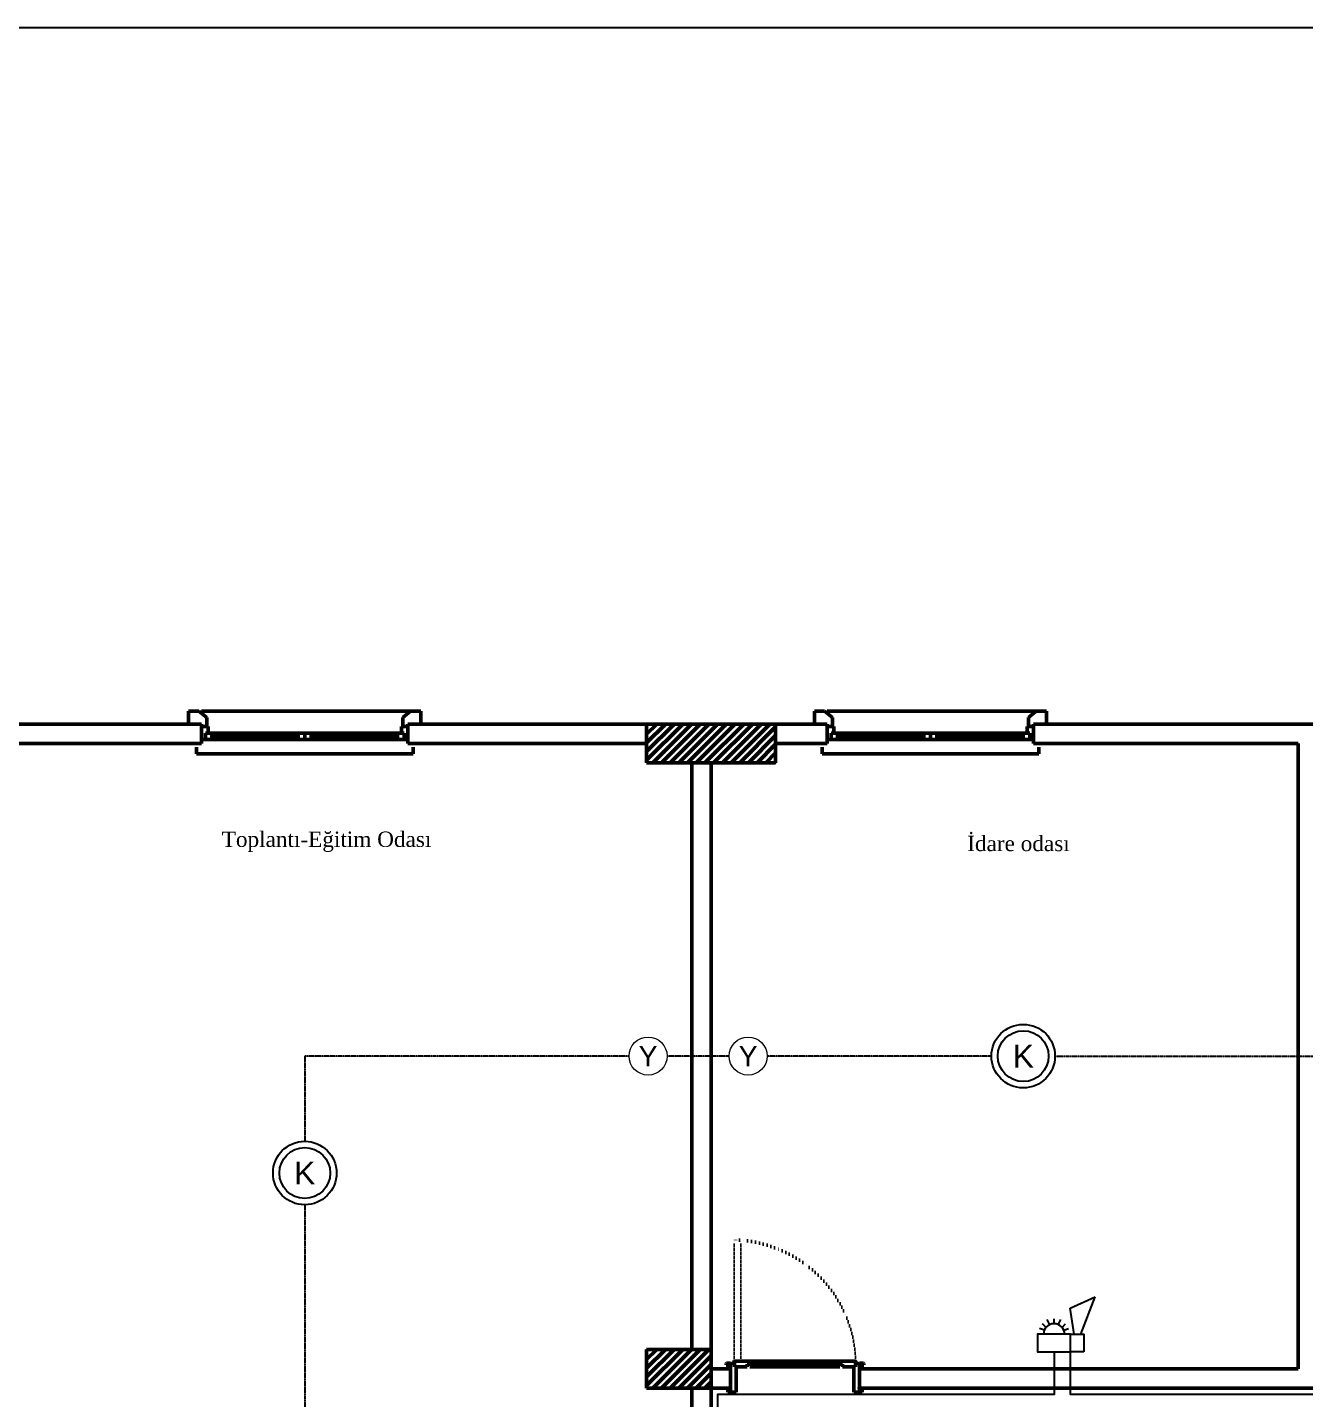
# Model space of a CAD drawing. Header units: millimetres. Extents: x 2046 to 14753, y 2361 to 29276.
# Drawn here: x 6721 to 7711, y 16113 to 17176 of the extents above; entities that cross this region are included whole.
import ezdxf
from ezdxf.enums import TextEntityAlignment as Align

# ---------------------------------------------------------------- set-up
doc = ezdxf.new("R2010")
doc.units = ezdxf.units.MM
doc.linetypes.add('ACAD_ISO07W100', pattern=[3, 0, -3])
doc.linetypes.add('CENTER', pattern=[1.625, 1.25, -0.125, 0.125, -0.125])
for name, color, linetype in [('2A-YANGIN ALARM HATTI', 5, 'Continuous'), ('2A-YANGIN ALGILAMA HATTI', 1, 'CENTER'), ('BLK-YANGIN', 3, 'Continuous'), ('BLK-YANGIN YAZI', 9, 'Continuous')]:
    doc.layers.add(name, color=color, linetype=linetype)
doc.layers.add('A.O. DUVAR', color=7, linetype='Continuous', lineweight=50)
doc.layers.add('yazi', color=251, linetype='Continuous', lineweight=25)
doc.styles.add('2A ELEKTRİK', font='swissl.ttf', dxfattribs={"height": 10})
doc.styles.add('A.O. MALZEME', font='times.ttf', dxfattribs={"height": 10})

# ---------------------------------------------------------------- blocks, each defined once
blk = doc.blocks.new('KD')
at = {"layer": 'BLK-YANGIN'}
for radius in [25, 20]:
    blk.add_circle((0, 0), radius, dxfattribs=at)
at = {"layer": 'BLK-YANGIN YAZI', "style": '2A ELEKTRİK'}
blk.add_text('K', height=18, dxfattribs=at).set_placement((0, 0), align=Align.MIDDLE_CENTER)
blk = doc.blocks.new('YB')
at = {"layer": 'BLK-YANGIN', "lineweight": 0}
blk.add_circle((-0.1, 0.1), 15, dxfattribs=at)
at = {"layer": 'BLK-YANGIN YAZI', "lineweight": 0, "style": '2A ELEKTRİK'}
blk.add_text('Y', height=16, dxfattribs=at).set_placement((-0.1, 0.1), align=Align.MIDDLE_CENTER)
blk = doc.blocks.new('FLK')
at = {"layer": 'BLK-YANGIN'}
for p, q in [((12.5, 33.9), (31.8, 42.6)), ((20.9, 13.6), (31.8, 42.6)), ((15.7, 13.6), (12.5, 33.9)), ((-6.2, 18.9), (-9, 21.8)), ((-3.3, 21), (-5.3, 25)), ((0, 21.7), (0, 25.7)), ((3.3, 21), (5.3, 25)), ((6.2, 18.9), (9, 21.8)), ((-7.5, 16.8), (-11.3, 18.1)), ((7.5, 16.8), (11.3, 18.1))]:
    blk.add_line(p, q, dxfattribs=at)
for points in [[(12.8, 0), (12.8, 13.6), (-12.8, 13.6), (-12.8, 0)], [(23.2, 0), (12.8, 0), (12.8, 13.6), (23.2, 13.6)]]:
    blk.add_lwpolyline(points, close=True, dxfattribs=at)
blk.add_arc((0, 13.6), 8.17, 0, 180, dxfattribs=at)

msp = doc.modelspace()

# ---------------------------------------------------------------- linework, layer by layer
at = {"layer": '2A-YANGIN ALARM HATTI'}
for points in [[(7516.952, 16149.047), (7516.952, 16115.858), (7256.152, 16115.858), (7256.152, 15989.655), (7256.152, 15984.655), (7061.21, 15984.655), (7061.21, 15989.655)], [(7901.162, 16149.047), (7901.162, 16120.858), (7901.162, 16115.858), (7529.798, 16115.858), (7529.798, 16149.047)]]:
    msp.add_lwpolyline(points, dxfattribs=at)
at = {"layer": '2A-YANGIN ALGILAMA HATTI'}
for points in [[(7187.524, 16378.358), (6936.152, 16378.358), (6936.152, 16312.307)], [(7265.082, 16378.358), (7217.074, 16378.358)], [(7468.445, 16378.358), (7294.632, 16378.358)], [(7517.695, 16378.358), (7730.175, 16378.358)], [(6936.152, 16263.057), (6936.152, 15961.619)]]:
    msp.add_lwpolyline(points, dxfattribs=at)
at = {"layer": 'A.O. DUVAR', "ltscale": 100}
for p, q in [((6854.137, 16645.858), (6846.152, 16645.858)), ((6846.152, 16645.858), (6846.152, 16635.858)), ((6854.137, 16645.858), (6846.152, 16645.858)), ((6846.152, 16645.858), (6846.152, 16635.858)), ((6860.152, 16641.06), (6854.137, 16645.858)), ((6860.152, 16641.06), (6854.137, 16645.858)), ((7012.152, 16641.06), (7018.167, 16645.858)), ((7012.152, 16641.06), (7018.167, 16645.858)), ((7018.167, 16645.858), (7026.152, 16645.858)), ((7018.167, 16645.858), (7026.152, 16645.858)), ((7026.152, 16645.858), (7026.152, 16635.858)), ((7026.152, 16645.858), (7026.152, 16635.858)), ((7339.137, 16645.858), (7331.152, 16645.858)), ((7331.152, 16645.858), (7331.152, 16635.858)), ((7339.137, 16645.858), (7331.152, 16645.858)), ((7331.152, 16645.858), (7331.152, 16635.858)), ((7345.152, 16641.06), (7339.137, 16645.858)), ((7345.152, 16641.06), (7339.137, 16645.858)), ((7497.152, 16641.06), (7503.167, 16645.858)), ((7497.152, 16641.06), (7503.167, 16645.858)), ((7503.167, 16645.858), (7511.152, 16645.858)), ((7503.167, 16645.858), (7511.152, 16645.858)), ((7511.152, 16645.858), (7511.152, 16635.858)), ((7511.152, 16645.858), (7511.152, 16635.858)), ((6846.152, 16635.858), (6856.152, 16635.858)), ((6846.152, 16635.858), (6856.152, 16635.858)), ((6856.152, 16635.858), (6856.152, 16633.858)), ((6856.152, 16635.858), (6856.152, 16633.858)), ((6856.152, 16633.858), (6860.152, 16633.858)), ((6856.152, 16633.858), (6860.152, 16633.858)), ((6860.152, 16633.858), (6860.152, 16641.06)), ((6860.152, 16633.858), (6860.152, 16641.06)), ((7012.152, 16633.858), (7012.152, 16641.06)), ((7012.152, 16633.858), (7012.152, 16641.06)), ((7016.152, 16633.858), (7012.152, 16633.858)), ((7016.152, 16633.858), (7012.152, 16633.858)), ((7026.152, 16635.858), (7016.152, 16635.858)), ((7016.152, 16635.858), (7016.152, 16633.858)), ((7026.152, 16635.858), (7016.152, 16635.858)), ((7016.152, 16635.858), (7016.152, 16633.858)), ((7331.152, 16635.858), (7341.152, 16635.858)), ((7331.152, 16635.858), (7341.152, 16635.858)), ((7341.152, 16635.858), (7341.152, 16633.858)), ((7341.152, 16635.858), (7341.152, 16633.858)), ((7341.152, 16633.858), (7345.152, 16633.858)), ((7341.152, 16633.858), (7345.152, 16633.858)), ((7345.152, 16633.858), (7345.152, 16641.06)), ((7345.152, 16633.858), (7345.152, 16641.06)), ((7497.152, 16633.858), (7497.152, 16641.06)), ((7497.152, 16633.858), (7497.152, 16641.06)), ((7501.152, 16633.858), (7497.152, 16633.858)), ((7501.152, 16633.858), (7497.152, 16633.858)), ((7511.152, 16635.858), (7501.152, 16635.858)), ((7501.152, 16635.858), (7501.152, 16633.858)), ((7511.152, 16635.858), (7501.152, 16635.858)), ((7501.152, 16635.858), (7501.152, 16633.858))]:
    msp.add_line(p, q, dxfattribs=at)
at = {"layer": 'A.O. DUVAR'}
for p, q in [((6856.137, 16645.858), (7018.167, 16645.858)), ((6856.137, 16645.858), (7018.167, 16645.858)), ((7341.137, 16645.858), (7503.167, 16645.858)), ((7341.137, 16645.858), (7503.167, 16645.858)), ((6671.152, 16635.858), (6856.152, 16635.858)), ((6856.152, 16635.858), (6856.152, 16620.858)), ((6861.152, 16633.858), (6856.152, 16633.858)), ((6856.152, 16633.858), (6856.152, 16623.858)), ((6861.152, 16633.858), (6856.152, 16633.858)), ((6856.152, 16633.858), (6856.152, 16623.858)), ((6861.152, 16628.858), (6861.152, 16633.858)), ((6861.152, 16628.858), (6861.152, 16633.858)), ((7011.152, 16633.858), (7016.152, 16633.858)), ((7011.152, 16628.858), (7011.152, 16633.858)), ((7011.152, 16633.858), (7016.152, 16633.858)), ((7011.152, 16628.858), (7011.152, 16633.858)), ((7016.152, 16635.858), (7201.152, 16635.858)), ((7016.152, 16620.858), (7016.152, 16635.858)), ((7016.152, 16633.858), (7016.152, 16623.858)), ((7016.152, 16633.858), (7016.152, 16623.858)), ((7201.152, 16635.858), (7301.152, 16635.858)), ((7201.152, 16605.858), (7201.152, 16635.858)), ((7201.152, 16635.858), (7201.152, 16620.858)), ((7301.152, 16635.858), (7301.152, 16605.858)), ((7301.152, 16620.858), (7301.152, 16635.858)), ((7301.152, 16635.858), (7341.152, 16635.858)), ((7341.152, 16635.858), (7341.152, 16620.858)), ((7346.152, 16633.858), (7341.152, 16633.858)), ((7341.152, 16633.858), (7341.152, 16623.858)), ((7346.152, 16633.858), (7341.152, 16633.858)), ((7341.152, 16633.858), (7341.152, 16623.858)), ((7346.152, 16628.858), (7346.152, 16633.858)), ((7346.152, 16628.858), (7346.152, 16633.858)), ((7496.152, 16633.858), (7501.152, 16633.858)), ((7496.152, 16628.858), (7496.152, 16633.858)), ((7496.152, 16633.858), (7501.152, 16633.858)), ((7496.152, 16628.858), (7496.152, 16633.858)), ((7501.152, 16620.858), (7501.152, 16635.858)), ((7501.152, 16635.858), (7751.152, 16635.858)), ((7501.152, 16633.858), (7501.152, 16623.858)), ((7501.152, 16633.858), (7501.152, 16623.858)), ((6856.152, 16620.858), (6671.152, 16620.858)), ((6856.152, 16623.858), (6859.152, 16623.858)), ((6856.152, 16623.858), (6859.152, 16623.858)), ((6859.152, 16623.858), (6859.152, 16628.858)), ((6859.152, 16628.858), (6861.152, 16628.858)), ((6864.152, 16628.858), (6859.152, 16628.858)), ((6859.152, 16628.858), (6859.152, 16623.858)), ((6859.152, 16623.858), (6859.152, 16628.858)), ((6859.152, 16628.858), (6861.152, 16628.858)), ((6864.152, 16628.858), (6859.152, 16628.858)), ((6859.152, 16628.858), (6859.152, 16623.858)), ((6859.152, 16623.858), (6864.152, 16623.858)), ((6859.152, 16623.858), (6864.152, 16623.858)), ((6931.152, 16628.858), (6864.152, 16628.858)), ((6864.152, 16623.858), (6864.152, 16628.858)), ((6931.152, 16628.858), (6864.152, 16628.858)), ((6864.152, 16623.858), (6864.152, 16628.858)), ((6864.152, 16627.358), (6931.152, 16627.358)), ((6864.152, 16627.358), (6931.152, 16627.358)), ((6864.152, 16626.358), (6931.152, 16626.358)), ((6864.152, 16626.358), (6931.152, 16626.358)), ((6864.152, 16625.358), (6931.152, 16625.358)), ((6864.152, 16625.358), (6931.152, 16625.358)), ((6864.152, 16623.858), (6931.152, 16623.858)), ((6864.152, 16623.858), (6931.152, 16623.858)), ((6936.152, 16628.858), (6931.152, 16628.858)), ((6931.152, 16628.858), (6931.152, 16623.858)), ((6936.152, 16628.858), (6931.152, 16628.858)), ((6931.152, 16628.858), (6931.152, 16623.858)), ((6931.152, 16623.858), (6936.152, 16623.858)), ((6931.152, 16623.858), (6936.152, 16623.858)), ((6936.152, 16623.858), (6936.152, 16628.858)), ((6936.152, 16623.858), (6936.152, 16628.858)), ((6936.152, 16628.858), (6941.152, 16628.858)), ((6936.152, 16623.858), (6936.152, 16628.858)), ((6936.152, 16623.858), (6936.152, 16628.858)), ((6936.152, 16628.858), (6941.152, 16628.858)), ((6941.152, 16623.858), (6936.152, 16623.858)), ((6941.152, 16623.858), (6936.152, 16623.858)), ((6941.152, 16628.858), (6941.152, 16623.858)), ((6941.152, 16628.858), (7008.152, 16628.858)), ((6941.152, 16628.858), (6941.152, 16623.858)), ((6941.152, 16628.858), (7008.152, 16628.858)), ((7008.152, 16627.358), (6941.152, 16627.358)), ((7008.152, 16627.358), (6941.152, 16627.358)), ((7008.152, 16626.358), (6941.152, 16626.358)), ((7008.152, 16626.358), (6941.152, 16626.358)), ((7008.152, 16625.358), (6941.152, 16625.358)), ((7008.152, 16625.358), (6941.152, 16625.358)), ((7008.152, 16623.858), (6941.152, 16623.858)), ((7008.152, 16623.858), (6941.152, 16623.858)), ((7008.152, 16623.858), (7008.152, 16628.858)), ((7008.152, 16628.858), (7013.152, 16628.858)), ((7008.152, 16623.858), (7008.152, 16628.858)), ((7008.152, 16628.858), (7013.152, 16628.858)), ((7013.152, 16623.858), (7008.152, 16623.858)), ((7013.152, 16623.858), (7008.152, 16623.858)), ((7013.152, 16628.858), (7011.152, 16628.858)), ((7013.152, 16628.858), (7011.152, 16628.858)), ((7013.152, 16623.858), (7013.152, 16628.858)), ((7013.152, 16628.858), (7013.152, 16623.858)), ((7013.152, 16623.858), (7013.152, 16628.858)), ((7013.152, 16628.858), (7013.152, 16623.858)), ((7016.152, 16623.858), (7013.152, 16623.858)), ((7016.152, 16623.858), (7013.152, 16623.858)), ((7201.152, 16620.858), (7016.152, 16620.858)), ((7341.152, 16620.858), (7301.152, 16620.858)), ((7341.152, 16623.858), (7344.152, 16623.858)), ((7341.152, 16623.858), (7344.152, 16623.858)), ((7344.152, 16623.858), (7344.152, 16628.858)), ((7344.152, 16628.858), (7346.152, 16628.858)), ((7349.152, 16628.858), (7344.152, 16628.858)), ((7344.152, 16628.858), (7344.152, 16623.858)), ((7344.152, 16623.858), (7344.152, 16628.858)), ((7344.152, 16628.858), (7346.152, 16628.858)), ((7349.152, 16628.858), (7344.152, 16628.858)), ((7344.152, 16628.858), (7344.152, 16623.858)), ((7344.152, 16623.858), (7349.152, 16623.858)), ((7344.152, 16623.858), (7349.152, 16623.858)), ((7416.152, 16628.858), (7349.152, 16628.858)), ((7349.152, 16623.858), (7349.152, 16628.858)), ((7416.152, 16628.858), (7349.152, 16628.858)), ((7349.152, 16623.858), (7349.152, 16628.858)), ((7349.152, 16627.358), (7416.152, 16627.358)), ((7349.152, 16627.358), (7416.152, 16627.358)), ((7349.152, 16626.358), (7416.152, 16626.358)), ((7349.152, 16626.358), (7416.152, 16626.358)), ((7349.152, 16625.358), (7416.152, 16625.358)), ((7349.152, 16625.358), (7416.152, 16625.358)), ((7349.152, 16623.858), (7416.152, 16623.858)), ((7349.152, 16623.858), (7416.152, 16623.858)), ((7421.152, 16628.858), (7416.152, 16628.858)), ((7416.152, 16628.858), (7416.152, 16623.858)), ((7421.152, 16628.858), (7416.152, 16628.858)), ((7416.152, 16628.858), (7416.152, 16623.858)), ((7416.152, 16623.858), (7421.152, 16623.858)), ((7416.152, 16623.858), (7421.152, 16623.858)), ((7421.152, 16623.858), (7421.152, 16628.858)), ((7421.152, 16623.858), (7421.152, 16628.858)), ((7421.152, 16628.858), (7426.152, 16628.858)), ((7421.152, 16623.858), (7421.152, 16628.858)), ((7421.152, 16623.858), (7421.152, 16628.858)), ((7421.152, 16628.858), (7426.152, 16628.858)), ((7426.152, 16623.858), (7421.152, 16623.858)), ((7426.152, 16623.858), (7421.152, 16623.858)), ((7426.152, 16628.858), (7426.152, 16623.858)), ((7426.152, 16628.858), (7493.152, 16628.858)), ((7426.152, 16628.858), (7426.152, 16623.858)), ((7426.152, 16628.858), (7493.152, 16628.858)), ((7493.152, 16627.358), (7426.152, 16627.358)), ((7493.152, 16627.358), (7426.152, 16627.358)), ((7493.152, 16626.358), (7426.152, 16626.358)), ((7493.152, 16626.358), (7426.152, 16626.358)), ((7493.152, 16625.358), (7426.152, 16625.358)), ((7493.152, 16625.358), (7426.152, 16625.358)), ((7493.152, 16623.858), (7426.152, 16623.858)), ((7493.152, 16623.858), (7426.152, 16623.858)), ((7493.152, 16623.858), (7493.152, 16628.858)), ((7493.152, 16628.858), (7498.152, 16628.858)), ((7493.152, 16623.858), (7493.152, 16628.858)), ((7493.152, 16628.858), (7498.152, 16628.858)), ((7498.152, 16623.858), (7493.152, 16623.858)), ((7498.152, 16623.858), (7493.152, 16623.858)), ((7498.152, 16628.858), (7496.152, 16628.858)), ((7498.152, 16628.858), (7496.152, 16628.858)), ((7498.152, 16623.858), (7498.152, 16628.858)), ((7498.152, 16628.858), (7498.152, 16623.858)), ((7498.152, 16623.858), (7498.152, 16628.858)), ((7498.152, 16628.858), (7498.152, 16623.858)), ((7501.152, 16623.858), (7498.152, 16623.858)), ((7501.152, 16623.858), (7498.152, 16623.858)), ((7706.152, 16620.858), (7501.152, 16620.858)), ((7706.152, 16135.858), (7706.152, 16620.858)), ((6852.152, 16617.858), (6852.152, 16612.858)), ((6852.152, 16617.858), (6852.152, 16612.858)), ((6852.152, 16612.858), (7020.152, 16612.858)), ((6852.152, 16612.858), (7020.152, 16612.858)), ((7020.152, 16612.858), (7020.152, 16617.858)), ((7020.152, 16612.858), (7020.152, 16617.858)), ((7337.152, 16617.858), (7337.152, 16612.858)), ((7337.152, 16617.858), (7337.152, 16612.858)), ((7337.152, 16612.858), (7505.152, 16612.858)), ((7337.152, 16612.858), (7505.152, 16612.858)), ((7505.152, 16612.858), (7505.152, 16617.858)), ((7505.152, 16612.858), (7505.152, 16617.858)), ((7301.152, 16605.858), (7201.152, 16605.858)), ((7236.152, 16605.858), (7251.152, 16605.858)), ((7236.152, 16150.858), (7236.152, 16605.858)), ((7251.152, 16605.858), (7251.152, 16150.858)), ((7201.152, 16120.858), (7201.152, 16150.858)), ((7201.152, 16150.858), (7251.152, 16150.858)), ((7251.152, 16150.858), (7236.152, 16150.858)), ((7251.152, 16150.858), (7251.152, 16120.858)), ((7269.1, 16141.788), (7268.6, 16140.922)), ((7363.153, 16141.788), (7269.1, 16141.788)), ((7363.653, 16140.922), (7363.153, 16141.788)), ((7251.152, 16135.858), (7266.152, 16135.858)), ((7251.152, 16120.858), (7251.152, 16135.858)), ((7262.675, 16139.86), (7263.175, 16140.36)), ((7262.675, 16138.91), (7262.675, 16139.86)), ((7266.675, 16138.91), (7262.675, 16138.91)), ((7263.175, 16140.36), (7266.175, 16140.36)), ((7266.152, 16138.86), (7264.152, 16138.86)), ((7264.152, 16138.86), (7264.152, 16135.86)), ((7264.152, 16135.86), (7266.152, 16135.86)), ((7267.1, 16138.86), (7266.152, 16138.86)), ((7266.152, 16138.86), (7266.152, 16135.86)), ((7266.152, 16135.86), (7266.152, 16120.86)), ((7266.152, 16135.858), (7266.152, 16120.858)), ((7266.175, 16140.36), (7266.675, 16139.86)), ((7266.675, 16139.86), (7266.675, 16138.91)), ((7267.6, 16140.36), (7267.1, 16139.86)), ((7267.1, 16139.86), (7267.1, 16138.86)), ((7269.152, 16140.36), (7267.6, 16140.36)), ((7268.6, 16140.922), (7268.6, 16140.422)), ((7268.6, 16140.422), (7269.225, 16140.422)), ((7269.152, 16137.36), (7269.152, 16140.36)), ((7270.652, 16137.36), (7269.152, 16137.36)), ((7269.225, 16137.421), (7269.225, 16140.422)), ((7269.225, 16137.421), (7272.153, 16137.422)), ((7270.652, 16117.86), (7270.652, 16137.36)), ((7272.153, 16137.422), (7279.152, 16137.422)), ((7279.152, 16139.422), (7352.968, 16139.422)), ((7279.152, 16137.426), (7279.152, 16139.422)), ((7281.152, 16137.422), (7350.968, 16137.422)), ((7352.968, 16137.422), (7352.968, 16139.422)), ((7352.968, 16137.422), (7362.968, 16137.422)), ((7361.652, 16117.86), (7361.652, 16137.36)), ((7361.652, 16137.36), (7363.152, 16137.36)), ((7363.653, 16140.422), (7362.968, 16140.421)), ((7362.968, 16140.421), (7362.968, 16137.422)), ((7363.152, 16137.36), (7363.152, 16140.36)), ((7363.152, 16140.36), (7364.63, 16140.36)), ((7363.653, 16140.422), (7363.653, 16140.922)), ((7364.63, 16140.36), (7365.13, 16139.86)), ((7365.13, 16139.86), (7365.13, 16138.86)), ((7365.13, 16138.86), (7366.152, 16138.86)), ((7366.13, 16140.36), (7365.63, 16139.86)), ((7365.63, 16139.86), (7365.63, 16138.91)), ((7365.63, 16138.91), (7369.63, 16138.91)), ((7369.13, 16140.36), (7366.13, 16140.36)), ((7366.152, 16138.86), (7366.152, 16135.86)), ((7366.152, 16138.86), (7368.152, 16138.86)), ((7366.152, 16135.86), (7366.152, 16120.86)), ((7368.152, 16135.86), (7366.152, 16135.86)), ((7366.152, 16120.86), (7366.152, 16135.86)), ((7366.152, 16135.86), (7706.152, 16135.858)), ((7368.152, 16138.86), (7368.152, 16135.86)), ((7369.63, 16139.86), (7369.13, 16140.36)), ((7369.63, 16138.91), (7369.63, 16139.86)), ((7251.152, 16120.858), (7201.152, 16120.858)), ((7236.152, 16100.858), (7236.152, 16120.858)), ((7236.152, 16120.858), (7251.152, 16120.858)), ((7251.152, 16120.858), (7251.152, 16100.858)), ((7266.152, 16120.858), (7251.152, 16120.858)), ((7264.152, 16117.86), (7264.152, 16120.86)), ((7264.152, 16120.86), (7266.152, 16120.86)), ((7266.152, 16120.86), (7266.152, 16117.86)), ((7368.152, 16120.86), (7366.152, 16120.86)), ((7366.152, 16120.86), (7366.152, 16117.86)), ((7741.152, 16120.858), (7366.152, 16120.86)), ((7368.152, 16117.86), (7368.152, 16120.86)), ((7266.152, 16117.86), (7264.152, 16117.86)), ((7266.152, 16117.86), (7270.652, 16117.86)), ((7366.152, 16117.86), (7361.652, 16117.86)), ((7366.152, 16117.86), (7368.152, 16117.86))]:
    msp.add_line(p, q, dxfattribs=at)
at = {"layer": 'A.O. DUVAR', "linetype": 'Continuous', "ltscale": 10}
for p, q in [((7201.152, 16634.724), (7202.286, 16635.858)), ((7201.152, 16627.989), (7209.021, 16635.858)), ((7201.152, 16621.254), (7215.757, 16635.858)), ((7201.152, 16614.519), (7222.492, 16635.858)), ((7201.152, 16607.784), (7229.227, 16635.858)), ((7202.68, 16632.885), (7202.68, 16632.885)), ((7205.962, 16605.858), (7235.962, 16635.858)), ((7209.416, 16632.885), (7209.416, 16632.885)), ((7212.697, 16605.858), (7242.697, 16635.858)), ((7216.151, 16632.885), (7216.151, 16632.885)), ((7219.433, 16605.858), (7249.433, 16635.858)), ((7222.886, 16632.885), (7222.886, 16632.885)), ((7226.168, 16605.858), (7256.168, 16635.858)), ((7229.621, 16632.885), (7229.621, 16632.885)), ((7232.903, 16605.858), (7262.903, 16635.858)), ((7236.356, 16632.885), (7236.356, 16632.885)), ((7239.638, 16605.858), (7269.638, 16635.858)), ((7243.092, 16632.885), (7243.092, 16632.885)), ((7246.373, 16605.858), (7276.373, 16635.858)), ((7249.827, 16632.885), (7249.827, 16632.885)), ((7253.109, 16605.858), (7283.109, 16635.858)), ((7256.562, 16632.885), (7256.562, 16632.885)), ((7259.844, 16605.858), (7289.844, 16635.858)), ((7263.297, 16632.885), (7263.297, 16632.885)), ((7266.579, 16605.858), (7296.579, 16635.858)), ((7270.032, 16632.885), (7270.032, 16632.885)), ((7273.314, 16605.858), (7301.152, 16633.697)), ((7276.768, 16632.885), (7276.768, 16632.885)), ((7283.503, 16632.885), (7283.503, 16632.885)), ((7290.238, 16632.885), (7290.238, 16632.885)), ((7296.973, 16632.885), (7296.973, 16632.885)), ((7202.68, 16626.15), (7202.68, 16626.15)), ((7206.048, 16629.517), (7206.048, 16629.517)), ((7206.048, 16622.782), (7206.048, 16622.782)), ((7209.416, 16626.15), (7209.416, 16626.15)), ((7212.783, 16629.517), (7212.783, 16629.517)), ((7212.783, 16622.782), (7212.783, 16622.782)), ((7216.151, 16626.15), (7216.151, 16626.15)), ((7219.518, 16629.517), (7219.518, 16629.517)), ((7219.518, 16622.782), (7219.518, 16622.782)), ((7222.886, 16626.15), (7222.886, 16626.15)), ((7226.254, 16629.517), (7226.254, 16629.517)), ((7226.254, 16622.782), (7226.254, 16622.782)), ((7229.621, 16626.15), (7229.621, 16626.15)), ((7232.989, 16629.517), (7232.989, 16629.517)), ((7232.989, 16622.782), (7232.989, 16622.782)), ((7236.356, 16626.15), (7236.356, 16626.15)), ((7239.724, 16629.517), (7239.724, 16629.517)), ((7239.724, 16622.782), (7239.724, 16622.782)), ((7243.092, 16626.15), (7243.092, 16626.15)), ((7246.459, 16629.517), (7246.459, 16629.517)), ((7246.459, 16622.782), (7246.459, 16622.782)), ((7249.827, 16626.15), (7249.827, 16626.15)), ((7253.194, 16629.517), (7253.194, 16629.517)), ((7253.194, 16622.782), (7253.194, 16622.782)), ((7256.562, 16626.15), (7256.562, 16626.15)), ((7259.93, 16629.517), (7259.93, 16629.517)), ((7259.93, 16622.782), (7259.93, 16622.782)), ((7263.297, 16626.15), (7263.297, 16626.15)), ((7266.665, 16629.517), (7266.665, 16629.517)), ((7266.665, 16622.782), (7266.665, 16622.782)), ((7270.032, 16626.15), (7270.032, 16626.15)), ((7273.4, 16629.517), (7273.4, 16629.517)), ((7273.4, 16622.782), (7273.4, 16622.782)), ((7276.768, 16626.15), (7276.768, 16626.15)), ((7280.049, 16605.858), (7301.152, 16626.961)), ((7280.135, 16629.517), (7280.135, 16629.517)), ((7280.135, 16622.782), (7280.135, 16622.782)), ((7283.503, 16626.15), (7283.503, 16626.15)), ((7286.785, 16605.858), (7301.152, 16620.226)), ((7286.87, 16629.517), (7286.87, 16629.517)), ((7286.87, 16622.782), (7286.87, 16622.782)), ((7290.238, 16626.15), (7290.238, 16626.15)), ((7293.606, 16629.517), (7293.606, 16629.517)), ((7293.606, 16622.782), (7293.606, 16622.782)), ((7296.973, 16626.15), (7296.973, 16626.15)), ((7300.341, 16629.517), (7300.341, 16629.517)), ((7300.341, 16622.782), (7300.341, 16622.782)), ((7202.68, 16619.415), (7202.68, 16619.415)), ((7202.68, 16612.679), (7202.68, 16612.679)), ((7206.048, 16616.047), (7206.048, 16616.047)), ((7209.416, 16619.415), (7209.416, 16619.415)), ((7209.416, 16612.679), (7209.416, 16612.679)), ((7212.783, 16616.047), (7212.783, 16616.047)), ((7216.151, 16619.415), (7216.151, 16619.415)), ((7216.151, 16612.679), (7216.151, 16612.679)), ((7219.518, 16616.047), (7219.518, 16616.047)), ((7222.886, 16619.415), (7222.886, 16619.415)), ((7222.886, 16612.679), (7222.886, 16612.679)), ((7226.254, 16616.047), (7226.254, 16616.047)), ((7229.621, 16619.415), (7229.621, 16619.415)), ((7229.621, 16612.679), (7229.621, 16612.679)), ((7232.989, 16616.047), (7232.989, 16616.047)), ((7236.356, 16619.415), (7236.356, 16619.415)), ((7236.356, 16612.679), (7236.356, 16612.679)), ((7239.724, 16616.047), (7239.724, 16616.047)), ((7243.092, 16619.415), (7243.092, 16619.415)), ((7243.092, 16612.679), (7243.092, 16612.679)), ((7246.459, 16616.047), (7246.459, 16616.047)), ((7249.827, 16619.415), (7249.827, 16619.415)), ((7249.827, 16612.679), (7249.827, 16612.679)), ((7253.194, 16616.047), (7253.194, 16616.047)), ((7256.562, 16619.415), (7256.562, 16619.415)), ((7256.562, 16612.679), (7256.562, 16612.679)), ((7259.93, 16616.047), (7259.93, 16616.047)), ((7263.297, 16619.415), (7263.297, 16619.415)), ((7263.297, 16612.679), (7263.297, 16612.679)), ((7266.665, 16616.047), (7266.665, 16616.047)), ((7270.032, 16619.415), (7270.032, 16619.415)), ((7270.032, 16612.679), (7270.032, 16612.679)), ((7273.4, 16616.047), (7273.4, 16616.047)), ((7276.768, 16619.415), (7276.768, 16619.415)), ((7276.768, 16612.679), (7276.768, 16612.679)), ((7280.135, 16616.047), (7280.135, 16616.047)), ((7283.503, 16619.415), (7283.503, 16619.415)), ((7283.503, 16612.679), (7283.503, 16612.679)), ((7286.87, 16616.047), (7286.87, 16616.047)), ((7290.238, 16619.415), (7290.238, 16619.415)), ((7290.238, 16612.679), (7290.238, 16612.679)), ((7293.52, 16605.858), (7301.152, 16613.491)), ((7293.606, 16616.047), (7293.606, 16616.047)), ((7296.973, 16619.415), (7296.973, 16619.415)), ((7296.973, 16612.679), (7296.973, 16612.679)), ((7300.341, 16616.047), (7300.341, 16616.047)), ((7202.68, 16605.944), (7202.68, 16605.944)), ((7206.048, 16609.312), (7206.048, 16609.312)), ((7209.416, 16605.944), (7209.416, 16605.944)), ((7212.783, 16609.312), (7212.783, 16609.312)), ((7216.151, 16605.944), (7216.151, 16605.944)), ((7219.518, 16609.312), (7219.518, 16609.312)), ((7222.886, 16605.944), (7222.886, 16605.944)), ((7226.254, 16609.312), (7226.254, 16609.312)), ((7229.621, 16605.944), (7229.621, 16605.944)), ((7232.989, 16609.312), (7232.989, 16609.312)), ((7236.356, 16605.944), (7236.356, 16605.944)), ((7239.724, 16609.312), (7239.724, 16609.312)), ((7243.092, 16605.944), (7243.092, 16605.944)), ((7246.459, 16609.312), (7246.459, 16609.312)), ((7249.827, 16605.944), (7249.827, 16605.944)), ((7253.194, 16609.312), (7253.194, 16609.312)), ((7256.562, 16605.944), (7256.562, 16605.944)), ((7259.93, 16609.312), (7259.93, 16609.312)), ((7263.297, 16605.944), (7263.297, 16605.944)), ((7266.665, 16609.312), (7266.665, 16609.312)), ((7270.032, 16605.944), (7270.032, 16605.944)), ((7273.4, 16609.312), (7273.4, 16609.312)), ((7276.768, 16605.944), (7276.768, 16605.944)), ((7280.135, 16609.312), (7280.135, 16609.312)), ((7283.503, 16605.944), (7283.503, 16605.944)), ((7286.87, 16609.312), (7286.87, 16609.312)), ((7290.238, 16605.944), (7290.238, 16605.944)), ((7293.606, 16609.312), (7293.606, 16609.312)), ((7296.973, 16605.944), (7296.973, 16605.944)), ((7300.255, 16605.858), (7301.152, 16606.756)), ((7300.341, 16609.312), (7300.341, 16609.312)), ((7201.152, 16149.791), (7202.22, 16150.858)), ((7201.152, 16143.055), (7208.955, 16150.858)), ((7201.152, 16136.32), (7215.69, 16150.858)), ((7201.152, 16129.585), (7222.426, 16150.858)), ((7201.152, 16122.85), (7229.161, 16150.858)), ((7202.68, 16147.951), (7202.68, 16147.951)), ((7205.896, 16120.858), (7235.896, 16150.858)), ((7206.048, 16144.584), (7206.048, 16144.584)), ((7209.416, 16147.951), (7209.416, 16147.951)), ((7212.631, 16120.858), (7242.631, 16150.858)), ((7212.783, 16144.584), (7212.783, 16144.584)), ((7216.151, 16147.951), (7216.151, 16147.951)), ((7219.366, 16120.858), (7249.366, 16150.858)), ((7219.518, 16144.584), (7219.518, 16144.584)), ((7222.886, 16147.951), (7222.886, 16147.951)), ((7226.102, 16120.858), (7251.152, 16145.909)), ((7226.254, 16144.584), (7226.254, 16144.584)), ((7229.621, 16147.951), (7229.621, 16147.951)), ((7232.989, 16144.584), (7232.989, 16144.584)), ((7236.356, 16147.951), (7236.356, 16147.951)), ((7239.724, 16144.584), (7239.724, 16144.584)), ((7243.092, 16147.951), (7243.092, 16147.951)), ((7246.459, 16144.584), (7246.459, 16144.584)), ((7249.827, 16147.951), (7249.827, 16147.951)), ((7202.68, 16141.216), (7202.68, 16141.216)), ((7202.68, 16134.481), (7202.68, 16134.481)), ((7206.048, 16137.848), (7206.048, 16137.848)), ((7206.048, 16131.113), (7206.048, 16131.113)), ((7209.416, 16141.216), (7209.416, 16141.216)), ((7209.416, 16134.481), (7209.416, 16134.481)), ((7212.783, 16137.848), (7212.783, 16137.848)), ((7212.783, 16131.113), (7212.783, 16131.113)), ((7216.151, 16141.216), (7216.151, 16141.216)), ((7216.151, 16134.481), (7216.151, 16134.481)), ((7219.518, 16137.848), (7219.518, 16137.848)), ((7219.518, 16131.113), (7219.518, 16131.113)), ((7222.886, 16141.216), (7222.886, 16141.216)), ((7222.886, 16134.481), (7222.886, 16134.481)), ((7226.254, 16137.848), (7226.254, 16137.848)), ((7226.254, 16131.113), (7226.254, 16131.113)), ((7229.621, 16141.216), (7229.621, 16141.216)), ((7229.621, 16134.481), (7229.621, 16134.481)), ((7232.837, 16120.858), (7251.152, 16139.174)), ((7232.989, 16137.848), (7232.989, 16137.848)), ((7232.989, 16131.113), (7232.989, 16131.113)), ((7236.356, 16141.216), (7236.356, 16141.216)), ((7236.356, 16134.481), (7236.356, 16134.481)), ((7239.572, 16120.858), (7251.152, 16132.439)), ((7239.724, 16137.848), (7239.724, 16137.848)), ((7239.724, 16131.113), (7239.724, 16131.113)), ((7243.092, 16141.216), (7243.092, 16141.216)), ((7243.092, 16134.481), (7243.092, 16134.481)), ((7246.459, 16137.848), (7246.459, 16137.848)), ((7246.459, 16131.113), (7246.459, 16131.113)), ((7249.827, 16141.216), (7249.827, 16141.216)), ((7249.827, 16134.481), (7249.827, 16134.481)), ((7202.68, 16127.746), (7202.68, 16127.746)), ((7202.68, 16121.01), (7202.68, 16121.01)), ((7206.048, 16124.378), (7206.048, 16124.378)), ((7209.416, 16127.746), (7209.416, 16127.746)), ((7209.416, 16121.01), (7209.416, 16121.01)), ((7212.783, 16124.378), (7212.783, 16124.378)), ((7216.151, 16127.746), (7216.151, 16127.746)), ((7216.151, 16121.01), (7216.151, 16121.01)), ((7219.518, 16124.378), (7219.518, 16124.378)), ((7222.886, 16127.746), (7222.886, 16127.746)), ((7222.886, 16121.01), (7222.886, 16121.01)), ((7226.254, 16124.378), (7226.254, 16124.378)), ((7229.621, 16127.746), (7229.621, 16127.746)), ((7229.621, 16121.01), (7229.621, 16121.01)), ((7232.989, 16124.378), (7232.989, 16124.378)), ((7236.356, 16127.746), (7236.356, 16127.746)), ((7236.356, 16121.01), (7236.356, 16121.01)), ((7239.724, 16124.378), (7239.724, 16124.378)), ((7243.092, 16127.746), (7243.092, 16127.746)), ((7243.092, 16121.01), (7243.092, 16121.01)), ((7246.307, 16120.858), (7251.152, 16125.703)), ((7246.459, 16124.378), (7246.459, 16124.378)), ((7249.827, 16127.746), (7249.827, 16127.746)), ((7249.827, 16121.01), (7249.827, 16121.01))]:
    msp.add_line(p, q, dxfattribs=at)
at = {"layer": 'A.O. DUVAR', "linetype": 'ACAD_ISO07W100'}
for p, q in [((7269.1, 16141.788), (7269.1, 16235.788)), ((7274.1, 16141.788), (7274.1, 16235.788))]:
    msp.add_line(p, q, dxfattribs=at)
msp.add_arc((7266.869, 16139.556), 96.258, 1.360046, 88.672043, dxfattribs=at)
at = {"layer": 'A.O. DUVAR'}
msp.add_point((7366.152, 16120.86), dxfattribs=at)
at = {"layer": 'yazi'}
msp.add_lwpolyline([(3020.515, 17176.122), (11459.215, 17176.122)], dxfattribs=at)

# ---------------------------------------------------------------- block references
at = {"layer": 'BLK-YANGIN', "xscale": 0.985, "yscale": 0.985, "zscale": 0.985}
for name, p in [('KD', (7493.07, 16378.358)), ('YB', (7202.385, 16378.277)), ('YB', (7279.943, 16378.277)), ('KD', (6936.152, 16287.682))]:
    msp.add_blockref(name, p, dxfattribs=at)
at = {"layer": 'BLK-YANGIN'}
msp.add_blockref('FLK', (7516.952, 16149.047), dxfattribs=at)

# ---------------------------------------------------------------- texts
at = {"layer": 'A.O. DUVAR', "style": 'A.O. MALZEME'}
for s, p in [('Toplantı-Eğitim Odası', (6871.79, 16540.58)), ('İdare odası', (7449.653, 16537.318, 3.5))]:
    msp.add_text(s, height=11.91743, dxfattribs=at).set_placement(p)

doc.saveas('drawing.dxf')
